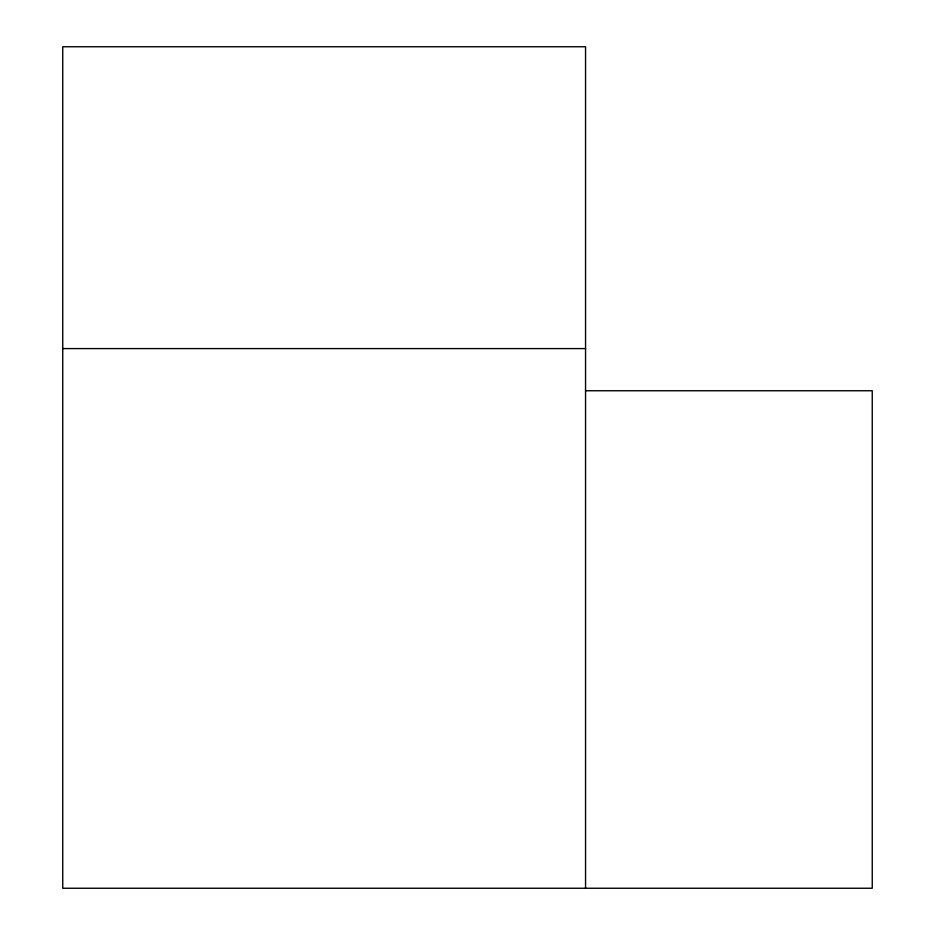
<?xml version="1.0" encoding="UTF-8"?>
<svg xmlns="http://www.w3.org/2000/svg" width="935" height="935" viewBox="0 0 935 935"><rect width="100%" height="100%" fill="white"/><g stroke="black" fill="none" stroke-linecap="round" stroke-linejoin="round"><path stroke-width="1.4" d="M62.75 348.591L585.555 348.591M585.555 390.748L872.25 390.748L872.25 888.25L62.75 888.25L62.75 46.75L585.555 46.75L585.555 888.25"/></g></svg>
